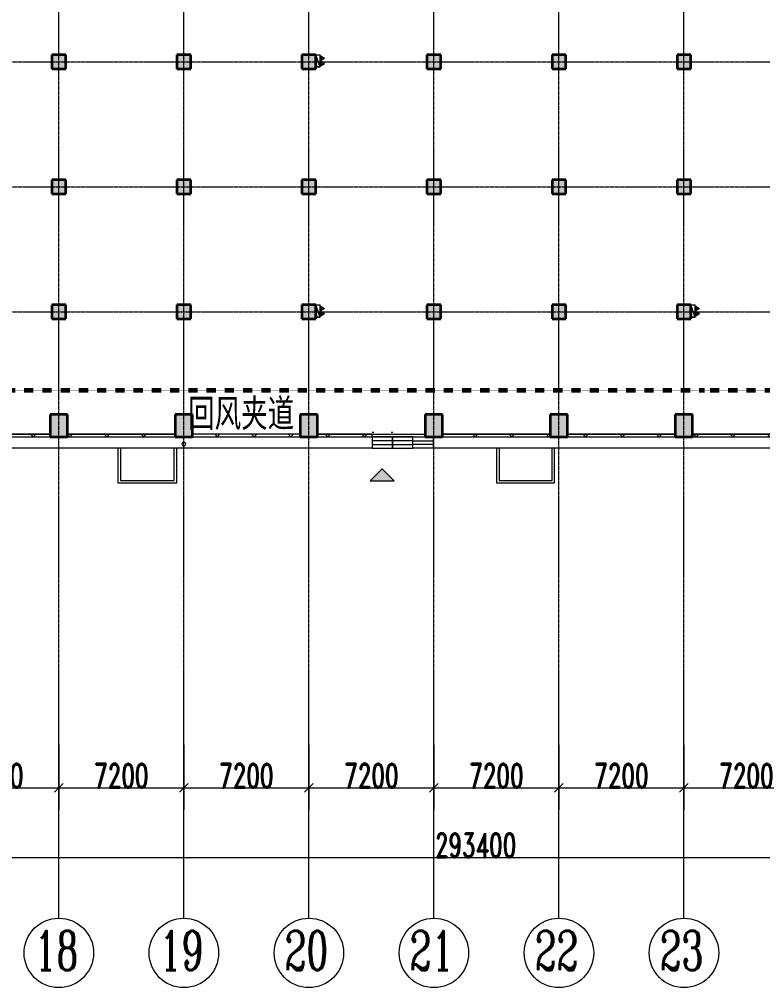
# Model space of a CAD drawing. Header units: millimetres. Extents: x -172041 to 399210, y -31706 to 192400.
# Drawn here: x 120125 to 162930, y -31706 to 24039 of the extents above; entities that cross this region are included whole.
import ezdxf

# ---------------------------------------------------------------- set-up
doc = ezdxf.new("R2010")
doc.units = ezdxf.units.MM
for name, pattern in [('1_1', [2, 1, -1]), ('划线', [6.36, 3.18, -3.18]), ('轴网线', [22.04, 18.38, -1.83, 0, -1.83])]:
    doc.linetypes.add(name, pattern=pattern)
doc.layers.get('0').update_dxf_attribs({"color": 8})
doc.layers.get('Defpoints').update_dxf_attribs({"color": 8})
for name, color, linetype, lineweight in [('A-ANNO-DIMS', 8, 'Continuous', 9), ('A-ANNO-NOTE', 8, 'Continuous', 5), ('A-AREA', 8, 'Continuous', 5), ('A-AREA-IDEN', 8, 'Continuous', 9), ('A-DETL-GENF', 8, 'Continuous', 18), ('A-GENM', 8, 'Continuous', 5), ('A-GLAZ', 8, 'Continuous', 5), ('A-WALL', 8, 'Continuous', 5), ('A-WALL-FNSH', 8, 'Continuous', 9), ('A-WALL-PATT', 8, 'Continuous', 9), ('M-EQPM', 8, 'Continuous', 5), ('P-PIPE', 8, 'Continuous', 5), ('Q-CASE', 8, '1_1', 5), ('S-COLS', 8, 'Continuous', 5), ('S-GRID', 8, 'Continuous', 9), ('S-GRID-IDEN', 8, 'Continuous', 9)]:
    doc.layers.add(name, color=color, linetype=linetype, lineweight=lineweight)
doc.styles.add('RomanC_1', font='romanc__.ttf', dxfattribs={"width": 0.65, "height": 2250})
doc.styles.add('RomanD_3', font='romand__.ttf', dxfattribs={"width": 0.65, "height": 1400})
doc.styles.add('仿宋_4', font='', dxfattribs={"width": 0.7, "height": 1600})
doc.styles.get('仿宋_4').set_extended_font_data('FangSong')
doc.dimstyles.new('第一_二道尺寸线', dxfattribs={"dimscale": 304.8, "dimtxt": 1405.004626, "dimasz": 1.64042, "dimexe": 4.10105, "dimexo": 0.0625, "dimgap": 0, "dimtad": 1, "dimdec": 0, "dimzin": 0, "dimdsep": 46, "dimtxsty": 'RomanD_3', "dimblk1": 'OBLIQUE', "dimblk2": 'OBLIQUE', "dimsah": 1, "dimcen": 0.09, "dimazin": 0, "dimtfac": 1, "dimtdec": 4, "dimtix": 1, "dimtmove": 0, "dimatfit": 3, "dimfxl": 8.2021, "dimfxlon": 1, "dimtvp": 1, "dimtolj": 1, "dimtzin": 0, "dimlwd": 18, "dimlwe": 18, "dimarcsym": 2})

# ---------------------------------------------------------------- blocks, each defined once
blk = doc.blocks.new('X-AR-F3-00-W-002_HLP2_rvt-1-LAY-2F-1_500-A')
at = {"layer": 'P-PIPE', "color": 96, "true_color": 0x007f00}
for start, end in [(0, 180), (180, 360)]:
    blk.add_arc((129600, -411), 110, start, end, dxfattribs=at)
blk = doc.blocks.new('X-ST-F3-02-C-001_HLP2_rvt-1-LAY-2F-1_500-A')
at = {"layer": 'S-COLS', "true_color": 0xc0c0c0}
for points in [[(122800, 21200), (122800, 22000), (122000, 22000), (122000, 21200)], [(130000, 21200), (130000, 22000), (129200, 22000), (129200, 21200)], [(137200, 21200), (137200, 22000), (136400, 22000), (136400, 21200)], [(144400, 21200), (144400, 22000), (143600, 22000), (143600, 21200)], [(151600, 21200), (151600, 22000), (150800, 22000), (150800, 21200)], [(158800, 21200), (158800, 22000), (158000, 22000), (158000, 21200)], [(122800, 14000), (122800, 14800), (122000, 14800), (122000, 14000)], [(130000, 14000), (130000, 14800), (129200, 14800), (129200, 14000)], [(137200, 14000), (137200, 14800), (136400, 14800), (136400, 14000)], [(144400, 14000), (144400, 14800), (143600, 14800), (143600, 14000)], [(151600, 14000), (151600, 14800), (150800, 14800), (150800, 14000)], [(158800, 14000), (158800, 14800), (158000, 14800), (158000, 14000)], [(122800, 6800), (122800, 7600), (122000, 7600), (122000, 6800)], [(130000, 6800), (130000, 7600), (129200, 7600), (129200, 6800)], [(137200, 6800), (137200, 7600), (136400, 7600), (136400, 6800)], [(144400, 6800), (144400, 7600), (143600, 7600), (143600, 6800)], [(151600, 6800), (151600, 7600), (150800, 7600), (150800, 6800)], [(158800, 6800), (158800, 7600), (158000, 7600), (158000, 6800)], [(121900, 0), (122900, 0), (122900, 1300), (121900, 1300), (121900, 40)], [(129100, 0), (130100, 0), (130100, 1300), (129100, 1300), (129100, 83)], [(136300, 0), (137300, 0), (137300, 1300), (136300, 1300), (136300, 125)], [(143500, 0), (144500, 3), (144500, 1300), (143500, 1300), (143500, 123)], [(150700, 0), (151700, 0), (151700, 1300), (150700, 1300), (150700, 40)], [(158900, 0), (158900, 1300), (157900, 1300), (157900, 0)]]:
    blk.add_hatch(color=9, dxfattribs=at).paths.add_polyline_path(points, flags=0)
at = {"layer": 'S-COLS', "color": 7, "lineweight": 35}
for p, q in [((122800, 22000), (122000, 22000)), ((122000, 22000), (122000, 21200)), ((122800, 21200), (122800, 22000)), ((130000, 22000), (129200, 22000)), ((129200, 22000), (129200, 21200)), ((130000, 21200), (130000, 22000)), ((137200, 22000), (136400, 22000)), ((136400, 22000), (136400, 21200)), ((137200, 21200), (137200, 22000)), ((144400, 22000), (143600, 22000)), ((143600, 22000), (143600, 21200)), ((144400, 21200), (144400, 22000)), ((151600, 22000), (150800, 22000)), ((150800, 22000), (150800, 21200)), ((151600, 21200), (151600, 22000)), ((158800, 22000), (158000, 22000)), ((158000, 22000), (158000, 21200)), ((158800, 21200), (158800, 22000)), ((122000, 21200), (122800, 21200)), ((129200, 21200), (130000, 21200)), ((136400, 21200), (137200, 21200)), ((143600, 21200), (144400, 21200)), ((150800, 21200), (151600, 21200)), ((158000, 21200), (158800, 21200)), ((122800, 14800), (122000, 14800)), ((122000, 14800), (122000, 14000)), ((122800, 14000), (122800, 14800)), ((130000, 14800), (129200, 14800)), ((129200, 14800), (129200, 14000)), ((130000, 14000), (130000, 14800)), ((137200, 14800), (136400, 14800)), ((136400, 14800), (136400, 14000)), ((137200, 14000), (137200, 14800)), ((144400, 14800), (143600, 14800)), ((143600, 14800), (143600, 14000)), ((144400, 14000), (144400, 14800)), ((151600, 14800), (150800, 14800)), ((150800, 14800), (150800, 14000)), ((151600, 14000), (151600, 14800)), ((158800, 14800), (158000, 14800)), ((158000, 14800), (158000, 14000)), ((158800, 14000), (158800, 14800)), ((122000, 14000), (122800, 14000)), ((129200, 14000), (130000, 14000)), ((136400, 14000), (137200, 14000)), ((143600, 14000), (144400, 14000)), ((150800, 14000), (151600, 14000)), ((158000, 14000), (158800, 14000)), ((122800, 7600), (122000, 7600)), ((122000, 7600), (122000, 6800)), ((122800, 6800), (122800, 7600)), ((130000, 7600), (129200, 7600)), ((129200, 7600), (129200, 6800)), ((130000, 6800), (130000, 7600)), ((137200, 7600), (136400, 7600)), ((136400, 7600), (136400, 6800)), ((137200, 6800), (137200, 7600)), ((144400, 7600), (143600, 7600)), ((143600, 7600), (143600, 6800)), ((144400, 6800), (144400, 7600)), ((151600, 7600), (150800, 7600)), ((150800, 7600), (150800, 6800)), ((151600, 6800), (151600, 7600)), ((158800, 7600), (158000, 7600)), ((158000, 7600), (158000, 6800)), ((158800, 6800), (158800, 7600)), ((122000, 6800), (122800, 6800)), ((129200, 6800), (130000, 6800)), ((136400, 6800), (137200, 6800)), ((143600, 6800), (144400, 6800)), ((150800, 6800), (151600, 6800)), ((158000, 6800), (158800, 6800)), ((122900, 1300), (121900, 1300)), ((121900, 1300), (121900, 0)), ((122900, 0), (122900, 1300)), ((130100, 1300), (129100, 1300)), ((129100, 1300), (129100, 0)), ((130100, 0), (130100, 1300)), ((137300, 1300), (136300, 1300)), ((136300, 1300), (136300, 0)), ((137300, 0), (137300, 1300)), ((144500, 1300), (143500, 1300)), ((143500, 1300), (143500, 0)), ((144500, 0), (144500, 1300)), ((151700, 1300), (150700, 1300)), ((150700, 1300), (150700, 0)), ((151700, 0), (151700, 1300)), ((158900, 1300), (157900, 1300)), ((157900, 1300), (157900, 0)), ((158900, 0), (158900, 1300)), ((121900, 0), (122900, 0)), ((129100, 0), (130100, 0)), ((136300, 0), (137300, 0)), ((143500, 0), (144500, 0)), ((150700, 0), (151700, 0)), ((157900, 0), (158900, 0))]:
    blk.add_line(p, q, dxfattribs=at)
blk = doc.blocks.new('三列窗 - XC3612-V39-LAY-2F-1_500-A')
at = {"layer": 'A-GLAZ'}
for p, q in [((-1760, -325), (-1760, 325)), ((-1760, 325), (-587, 325)), ((-1760, 108), (-587, 108)), ((-587, 325), (-587, -325)), ((587, 325), (-587, 325)), ((-587, 325), (-587, -325)), ((587, 108), (-587, 108)), ((587, 325), (587, -325)), ((1760, 325), (587, 325)), ((587, -325), (587, 325)), ((1760, 108), (587, 108)), ((1760, -325), (1760, 325)), ((-587, -108), (-1760, -108)), ((-587, -325), (-1300, -325)), ((-587, -108), (587, -108)), ((-587, -325), (587, -325)), ((587, -108), (1760, -108)), ((587, -325), (1760, -325))]:
    blk.add_line(p, q, dxfattribs=at)
blk = doc.blocks.new('混凝土雨棚1 - 混凝土雨棚-300mm-2000 2-4360904-LAY-2F-1_500-A')
at = {"layer": 'Q-CASE'}
for p, q in [((1675, 2000), (-1675, 2000)), ((-1675, 2000), (-1675, 0)), ((1675, 0), (1675, 2000))]:
    blk.add_line(p, q, dxfattribs=at)
at = {"layer": 'Q-CASE', "linetype": 'Continuous'}
for p, q in [((1675, 2000), (-1675, 2000)), ((-1675, 2000), (-1675, 0)), ((1525, 1850), (-1525, 1850)), ((-1525, 1850), (-1525, 0)), ((1525, 0), (1525, 1850)), ((1675, 0), (1675, 2000)), ((-1675, 0), (1675, 0))]:
    blk.add_line(p, q, dxfattribs=at)
blk = doc.blocks.new('混凝土雨棚1 - 混凝土雨棚-300mm-2000 2-4311655-LAY-2F-1_500-A')
at = {"layer": 'Q-CASE'}
for p, q in [((1700, 2000), (-1700, 2000)), ((-1700, 2000), (-1700, 0)), ((1700, 0), (1700, 2000))]:
    blk.add_line(p, q, dxfattribs=at)
at = {"layer": 'Q-CASE', "linetype": 'Continuous'}
for p, q in [((1700, 2000), (-1700, 2000)), ((-1700, 2000), (-1700, 0)), ((1550, 1850), (-1550, 1850)), ((-1550, 1850), (-1550, 0)), ((1550, 0), (1550, 1850)), ((1700, 0), (1700, 2000)), ((-1700, 0), (1700, 0))]:
    blk.add_line(p, q, dxfattribs=at)
blk = doc.blocks.new('单扇固定窗 - C1212-4882769-LAY-2F-1_500-A')
at = {"layer": 'A-GLAZ'}
for p, q in [((-600, -55), (-500, -55)), ((500, -55), (600, -55))]:
    blk.add_line(p, q, dxfattribs=at)
blk = doc.blocks.new('室内消火栓箱_带灭火器__左右式_ - SG24D65-P-V55-LAY-2F-1_500-A')
at = {"layer": 'A-DETL-GENF', "lineweight": 5}
blk.add_hatch(color=256, dxfattribs=at).paths.add_polyline_path([(-350, -240), (350, 0), (-350, 0)], flags=0)
h = blk.add_hatch(color=256, dxfattribs=at)
h.paths.add_polyline_path([(-195, -370), (-105, -370), (-105, -280), (-195, -280)], flags=0)
h.paths.add_polyline_path([(105, -280), (105, -370), (195, -370), (195, -280)], flags=0)
for p, q in [((-350, -240), (350, 0)), ((-350, -240), (-350, 0)), ((-350, 0), (-350, -240)), ((-350, -240), (350, 0)), ((-350, -240), (350, -240)), ((-300, -240), (-150, -500)), ((-105, -280), (-195, -280)), ((-195, -280), (-195, -370)), ((-195, -370), (-105, -370)), ((0, -240), (-150, -500)), ((-105, -370), (-105, -280)), ((0, -240), (150, -500)), ((195, -280), (105, -280)), ((105, -280), (105, -370)), ((105, -370), (195, -370)), ((300, -240), (150, -500)), ((195, -370), (195, -280))]:
    blk.add_line(p, q, dxfattribs=at)
at = {"layer": 'M-EQPM'}
blk.add_line((350, 0), (350, -240), dxfattribs=at)
blk = doc.blocks.new('轴网 - 宽度系数 0_65-670068-LAY-2F-1_500-A')
at = {"layer": 'S-GRID-IDEN'}
blk.add_circle((0, 0), 4, dxfattribs=at)
blk = doc.blocks.new('_Oblique')
at = {"color": 0, "linetype": 'ByBlock', "lineweight": -2}
blk.add_line((-0.5, -0.5), (0.5, 0.5), dxfattribs=at)
blk = doc.blocks.new('DIMBLOCK146-LAY-2F-1_500-A')
at = {"layer": 'A-ANNO-DIMS', "color": 0, "lineweight": 18, "transparency": 16777216}
for p, q in [((115200, -17725.274274), (115200, -21456.224274)), ((122400, -17725.274274), (122400, -21456.224274)), ((115200, -20206.224274), (122400, -20206.224274))]:
    blk.add_line(p, q, dxfattribs=at)
at = {"layer": 'Defpoints', "color": 0, "transparency": 16777216}
for p in [(115200, -17706.224274), (122400, -17706.224274), (122400, -20206.224274)]:
    blk.add_point(p, dxfattribs=at)
at = {"layer": 'A-ANNO-DIMS', "color": 0, "lineweight": 18, "transparency": 16777216, "xscale": 500.0000000000001, "yscale": 500.0000000000001, "zscale": 500.0000000000001, "rotation": 180}
blk.add_blockref('_Oblique', (115200, -20206.224274), dxfattribs=at)
at = {"layer": 'A-ANNO-DIMS', "color": 0, "lineweight": 18, "transparency": 16777216, "xscale": 500.0000000000001, "yscale": 500.0000000000001, "zscale": 500.0000000000001}
blk.add_blockref('_Oblique', (122400, -20206.224274), dxfattribs=at)
at = {"layer": 'A-ANNO-DIMS', "color": 0, "lineweight": 18, "transparency": 16777216, "insert": (118800, -19506.224274), "char_height": 1400, "width": 3890.7820424, "attachment_point": 5, "style": 'RomanD_3'}
blk.add_mtext('\\A1;7200', dxfattribs=at)
blk = doc.blocks.new('DIMBLOCK147-LAY-2F-1_500-A')
at = {"layer": 'A-ANNO-DIMS', "color": 0, "lineweight": 18, "transparency": 16777216}
for p, q in [((122400, -17725.274274), (122400, -21456.224274)), ((129600, -17725.274274), (129600, -21456.224274)), ((122400, -20206.224274), (129600, -20206.224274))]:
    blk.add_line(p, q, dxfattribs=at)
at = {"layer": 'Defpoints', "color": 0, "transparency": 16777216}
for p in [(122400, -17706.224274), (129600, -17706.224274), (129600, -20206.224274)]:
    blk.add_point(p, dxfattribs=at)
at = {"layer": 'A-ANNO-DIMS', "color": 0, "lineweight": 18, "transparency": 16777216, "xscale": 500.0000000000001, "yscale": 500.0000000000001, "zscale": 500.0000000000001, "rotation": 180}
blk.add_blockref('_Oblique', (122400, -20206.224274), dxfattribs=at)
at = {"layer": 'A-ANNO-DIMS', "color": 0, "lineweight": 18, "transparency": 16777216, "xscale": 500.0000000000001, "yscale": 500.0000000000001, "zscale": 500.0000000000001}
blk.add_blockref('_Oblique', (129600, -20206.224274), dxfattribs=at)
at = {"layer": 'A-ANNO-DIMS', "color": 0, "lineweight": 18, "transparency": 16777216, "insert": (126000, -19506.224274), "char_height": 1400, "width": 3890.7820424, "attachment_point": 5, "style": 'RomanD_3'}
blk.add_mtext('\\A1;7200', dxfattribs=at)
blk = doc.blocks.new('DIMBLOCK148-LAY-2F-1_500-A')
at = {"layer": 'A-ANNO-DIMS', "color": 0, "lineweight": 18, "transparency": 16777216}
for p, q in [((129600, -17725.274274), (129600, -21456.224274)), ((136800, -17725.274274), (136800, -21456.224274)), ((129600, -20206.224274), (136800, -20206.224274))]:
    blk.add_line(p, q, dxfattribs=at)
at = {"layer": 'Defpoints', "color": 0, "transparency": 16777216}
for p in [(129600, -17706.224274), (136800, -17706.224274), (136800, -20206.224274)]:
    blk.add_point(p, dxfattribs=at)
at = {"layer": 'A-ANNO-DIMS', "color": 0, "lineweight": 18, "transparency": 16777216, "xscale": 500.0000000000001, "yscale": 500.0000000000001, "zscale": 500.0000000000001, "rotation": 180}
blk.add_blockref('_Oblique', (129600, -20206.224274), dxfattribs=at)
at = {"layer": 'A-ANNO-DIMS', "color": 0, "lineweight": 18, "transparency": 16777216, "xscale": 500.0000000000001, "yscale": 500.0000000000001, "zscale": 500.0000000000001}
blk.add_blockref('_Oblique', (136800, -20206.224274), dxfattribs=at)
at = {"layer": 'A-ANNO-DIMS', "color": 0, "lineweight": 18, "transparency": 16777216, "insert": (133200, -19506.224274), "char_height": 1400, "width": 3890.7820424, "attachment_point": 5, "style": 'RomanD_3'}
blk.add_mtext('\\A1;7200', dxfattribs=at)
blk = doc.blocks.new('DIMBLOCK149-LAY-2F-1_500-A')
at = {"layer": 'A-ANNO-DIMS', "color": 0, "lineweight": 18, "transparency": 16777216}
for p, q in [((136800, -17725.274274), (136800, -21456.224274)), ((144000, -17725.274274), (144000, -21456.224274)), ((136800, -20206.224274), (144000, -20206.224274))]:
    blk.add_line(p, q, dxfattribs=at)
at = {"layer": 'Defpoints', "color": 0, "transparency": 16777216}
for p in [(136800, -17706.224274), (144000, -17706.224274), (144000, -20206.224274)]:
    blk.add_point(p, dxfattribs=at)
at = {"layer": 'A-ANNO-DIMS', "color": 0, "lineweight": 18, "transparency": 16777216, "xscale": 500.0000000000001, "yscale": 500.0000000000001, "zscale": 500.0000000000001, "rotation": 180}
blk.add_blockref('_Oblique', (136800, -20206.224274), dxfattribs=at)
at = {"layer": 'A-ANNO-DIMS', "color": 0, "lineweight": 18, "transparency": 16777216, "xscale": 500.0000000000001, "yscale": 500.0000000000001, "zscale": 500.0000000000001}
blk.add_blockref('_Oblique', (144000, -20206.224274), dxfattribs=at)
at = {"layer": 'A-ANNO-DIMS', "color": 0, "lineweight": 18, "transparency": 16777216, "insert": (140400, -19506.224274), "char_height": 1400, "width": 3890.7820424, "attachment_point": 5, "style": 'RomanD_3'}
blk.add_mtext('\\A1;7200', dxfattribs=at)
blk = doc.blocks.new('DIMBLOCK150-LAY-2F-1_500-A')
at = {"layer": 'A-ANNO-DIMS', "color": 0, "lineweight": 18, "transparency": 16777216}
for p, q in [((144000, -17725.274274), (144000, -21456.224274)), ((151200, -17725.274274), (151200, -21456.224274)), ((144000, -20206.224274), (151200, -20206.224274))]:
    blk.add_line(p, q, dxfattribs=at)
at = {"layer": 'Defpoints', "color": 0, "transparency": 16777216}
for p in [(144000, -17706.224274), (151200, -17706.224274), (151200, -20206.224274)]:
    blk.add_point(p, dxfattribs=at)
at = {"layer": 'A-ANNO-DIMS', "color": 0, "lineweight": 18, "transparency": 16777216, "xscale": 500.0000000000001, "yscale": 500.0000000000001, "zscale": 500.0000000000001, "rotation": 180}
blk.add_blockref('_Oblique', (144000, -20206.224274), dxfattribs=at)
at = {"layer": 'A-ANNO-DIMS', "color": 0, "lineweight": 18, "transparency": 16777216, "xscale": 500.0000000000001, "yscale": 500.0000000000001, "zscale": 500.0000000000001}
blk.add_blockref('_Oblique', (151200, -20206.224274), dxfattribs=at)
at = {"layer": 'A-ANNO-DIMS', "color": 0, "lineweight": 18, "transparency": 16777216, "insert": (147600, -19506.224274), "char_height": 1400, "width": 3890.7820424, "attachment_point": 5, "style": 'RomanD_3'}
blk.add_mtext('\\A1;7200', dxfattribs=at)
blk = doc.blocks.new('DIMBLOCK151-LAY-2F-1_500-A')
at = {"layer": 'A-ANNO-DIMS', "color": 0, "lineweight": 18, "transparency": 16777216}
for p, q in [((151200, -17725.274274), (151200, -21456.224274)), ((158400, -17725.274274), (158400, -21456.224274)), ((151200, -20206.224274), (158400, -20206.224274))]:
    blk.add_line(p, q, dxfattribs=at)
at = {"layer": 'Defpoints', "color": 0, "transparency": 16777216}
for p in [(151200, -17706.224274), (158400, -17706.224274), (158400, -20206.224274)]:
    blk.add_point(p, dxfattribs=at)
at = {"layer": 'A-ANNO-DIMS', "color": 0, "lineweight": 18, "transparency": 16777216, "xscale": 500.0000000000001, "yscale": 500.0000000000001, "zscale": 500.0000000000001, "rotation": 180}
blk.add_blockref('_Oblique', (151200, -20206.224274), dxfattribs=at)
at = {"layer": 'A-ANNO-DIMS', "color": 0, "lineweight": 18, "transparency": 16777216, "xscale": 500.0000000000001, "yscale": 500.0000000000001, "zscale": 500.0000000000001}
blk.add_blockref('_Oblique', (158400, -20206.224274), dxfattribs=at)
at = {"layer": 'A-ANNO-DIMS', "color": 0, "lineweight": 18, "transparency": 16777216, "insert": (154800, -19506.224274), "char_height": 1400, "width": 3890.7820424, "attachment_point": 5, "style": 'RomanD_3'}
blk.add_mtext('\\A1;7200', dxfattribs=at)
blk = doc.blocks.new('DIMBLOCK152-LAY-2F-1_500-A')
at = {"layer": 'A-ANNO-DIMS', "color": 0, "lineweight": 18, "transparency": 16777216}
for p, q in [((158400, -17725.274274), (158400, -21456.224274)), ((165600, -17725.274274), (165600, -21456.224274)), ((158400, -20206.224274), (165600, -20206.224274))]:
    blk.add_line(p, q, dxfattribs=at)
at = {"layer": 'Defpoints', "color": 0, "transparency": 16777216}
for p in [(158400, -17706.224274), (165600, -17706.224274), (165600, -20206.224274)]:
    blk.add_point(p, dxfattribs=at)
at = {"layer": 'A-ANNO-DIMS', "color": 0, "lineweight": 18, "transparency": 16777216, "xscale": 500.0000000000001, "yscale": 500.0000000000001, "zscale": 500.0000000000001, "rotation": 180}
blk.add_blockref('_Oblique', (158400, -20206.224274), dxfattribs=at)
at = {"layer": 'A-ANNO-DIMS', "color": 0, "lineweight": 18, "transparency": 16777216, "xscale": 500.0000000000001, "yscale": 500.0000000000001, "zscale": 500.0000000000001}
blk.add_blockref('_Oblique', (165600, -20206.224274), dxfattribs=at)
at = {"layer": 'A-ANNO-DIMS', "color": 0, "lineweight": 18, "transparency": 16777216, "insert": (162000, -19506.224274), "char_height": 1400, "width": 3890.7820424, "attachment_point": 5, "style": 'RomanD_3'}
blk.add_mtext('\\A1;7200', dxfattribs=at)
blk = doc.blocks.new('DIMBLOCK170-LAY-2F-1_500-A')
at = {"layer": 'A-ANNO-DIMS', "color": 0, "lineweight": 18, "transparency": 16777216}
for p, q in [((-300, -21725.274274), (-300, -25456.224274)), ((293100, -21725.274274), (293100, -25456.224274)), ((-300, -24206.224274), (293100, -24206.224274))]:
    blk.add_line(p, q, dxfattribs=at)
at = {"layer": 'Defpoints', "color": 0, "transparency": 16777216}
for p in [(-300, -21706.224274), (293100, -21706.224274), (293100, -24206.224274)]:
    blk.add_point(p, dxfattribs=at)
at = {"layer": 'A-ANNO-DIMS', "color": 0, "lineweight": 18, "transparency": 16777216, "xscale": 500.0000000000001, "yscale": 500.0000000000001, "zscale": 500.0000000000001, "rotation": 180}
blk.add_blockref('_Oblique', (-300, -24206.224274), dxfattribs=at)
at = {"layer": 'A-ANNO-DIMS', "color": 0, "lineweight": 18, "transparency": 16777216, "xscale": 500.0000000000001, "yscale": 500.0000000000001, "zscale": 500.0000000000001}
blk.add_blockref('_Oblique', (293100, -24206.224274), dxfattribs=at)
at = {"layer": 'A-ANNO-DIMS', "color": 0, "lineweight": 18, "transparency": 16777216, "insert": (146400, -23506.224274), "char_height": 1400, "width": 5836.1730636, "attachment_point": 5, "style": 'RomanD_3'}
blk.add_mtext('\\A1;293400', dxfattribs=at)

msp = doc.modelspace()

# ---------------------------------------------------------------- hatches: boundary and pattern name
at = {"layer": 'A-ANNO-NOTE'}
msp.add_hatch(color=256, dxfattribs=at).paths.add_polyline_path([(140440, -2520), (141716, -2520), (141026.7, -1830.7), (140337.3, -2520)], flags=0)
at = {"layer": 'A-WALL-PATT', "lineweight": 5}
h = msp.add_hatch(dxfattribs=at)
h.set_pattern_fill('FP_12', color=256, style=0, pattern_type=2)
h.set_pattern_definition([(45, (-5e-09, 2e-10), (-1060.66, 1060.66), []), (135, (-5e-09, 2e-10), (-1060.66, -1060.66), [])])
h.paths.add_polyline_path([(130100, 0), (136300, 0), (136300, 150), (130100, 150), (130100, 88.6)], flags=0)
h.paths.add_polyline_path([(3121.1, 0), (6700, 0), (6700, 150), (1450, 150), (1450, 0)], flags=0)
h.paths.add_polyline_path([(7700, 0), (13900, 0), (13900, 150), (7700, 150), (7700, 104.9)], flags=0)
h.paths.add_polyline_path([(14900, 0), (21100, 0), (21100, 150), (14900, 150), (14900, 61.8)], flags=0)
h.paths.add_polyline_path([(22100, 0), (25240, 1), (25240, 150), (22100, 150), (22100, 18.8)], flags=0)
h.paths.add_polyline_path([(29300, 0), (35500, 0), (35500, 150), (29300, 150), (29300, 3.2)], flags=0)
h.paths.add_polyline_path([(241056.2, 0), (244175, 0), (244175, 150), (238100, 150), (238100, 0)], flags=0)
h.paths.add_polyline_path([(36500, 0), (42700, 0), (42700, 150), (36500, 150), (36500, 45.9)], flags=0)
h.paths.add_polyline_path([(43700, 0), (49900, 0), (49900, 150), (43700, 150), (43700, 88.6)], flags=0)
h.paths.add_polyline_path([(233846.1, 0), (237100, 0), (237100, 150), (230900, 150), (230900, 0)], flags=0)
h.paths.add_polyline_path([(50900, 0), (54040, 1), (54040, 150), (50900, 150), (50900, 131.4)], flags=0)
h.paths.add_polyline_path([(58100, 0), (64300, 0), (64300, 150), (58100, 150), (58100, 3.2)], flags=0)
h.paths.add_polyline_path([(226840, 0), (226840, 150), (223700, 150), (223700, 0), (226635.9, 0)], flags=0)
h.paths.add_polyline_path([(65300, 0), (71500, 0), (71500, 150), (65300, 150), (65300, 45.9)], flags=0)
h.paths.add_polyline_path([(72500, 0), (78700, 0), (78700, 150), (72500, 150), (72500, 88.6)], flags=0)
h.paths.add_polyline_path([(222700, 0), (222700, 150), (216500, 150), (216500, 0), (219425.8, 0)], flags=0)
h.paths.add_polyline_path([(79700, 0), (82840, 1), (82840, 150), (79700, 150), (79700, 131.4)], flags=0)
h.paths.add_polyline_path([(86900, 0), (93100, 0), (93100, 150), (86900, 150), (86900, 3.2)], flags=0)
h.paths.add_polyline_path([(215500, 0), (215500, 150), (209300, 150), (209300, 0), (212215.6, 0)], flags=0)
h.paths.add_polyline_path([(94100, 0), (100300, 0), (100300, 150), (94100, 150), (94100, 45.9)], flags=0)
h.paths.add_polyline_path([(101300, 0), (107500, 0), (107500, 150), (101300, 150), (101300, 88.6)], flags=0)
h.paths.add_polyline_path([(208300, 0), (208300, 150), (202100, 150), (202100, 0), (205005.5, 0)], flags=0)
h.paths.add_polyline_path([(108500, 0), (111640, 1), (111640, 150), (108500, 150), (108500, 131.4)], flags=0)
h.paths.add_polyline_path([(115700, 0), (121900, 0), (121900, 150), (115700, 150), (115700, 3.2)], flags=0)
h.paths.add_polyline_path([(197795.3, 0), (198040, 1), (198040, 150), (194900, 150), (194900, 0)], flags=0)
h.paths.add_polyline_path([(122900, 0), (129100, 0), (129100, 150), (122900, 150), (122900, 45.9)], flags=0)
h.paths.add_polyline_path([(193900, 0), (193900, 150), (187700, 150), (187700, 0), (190585.2, 0)], flags=0)
h.paths.add_polyline_path([(186700, 0), (186700, 150), (180500, 150), (180500, 0), (183375, 0)], flags=0)
h.paths.add_polyline_path([(137300, 0), (140440, 1), (140440, 150), (137300, 150), (137300, 131.4)], flags=0)
h.paths.add_polyline_path([(144500, 0), (150700, 0), (150700, 150), (144500, 150), (144500, 3.2)], flags=0)
h.paths.add_polyline_path([(179500, 0), (179500, 150), (173300, 150), (173300, 0), (176164.8, 0)], flags=0)
h.paths.add_polyline_path([(151700, 0), (157900, 0), (157900, 150), (151700, 150), (151700, 45.9)], flags=0)
h.paths.add_polyline_path([(158900, 0), (165100, 0), (165100, 150), (158900, 150), (158900, 88.6)], flags=0)
h.paths.add_polyline_path([(166100, 0), (169240, 1), (169240, 150), (166100, 150), (166100, 131.4)], flags=0)

# ---------------------------------------------------------------- linework, layer by layer
at = {"layer": 'A-ANNO-NOTE', "lineweight": 18}
for p, q in [((141026.7, -1830.7), (140337.3, -2520)), ((141716, -2520), (141026.7, -1830.7)), ((140337.3, -2520), (141716, -2520))]:
    msp.add_line(p, q, dxfattribs=at)
at = {"layer": 'A-AREA', "linetype": '划线', "lineweight": 60}
for p, q in [((64800, 2700), (159575, 2700)), ((159625, 2700), (202775, 2700))]:
    msp.add_line(p, q, dxfattribs=at)
at = {"layer": 'A-WALL', "lineweight": 9}
for p, q in [((121900, 150), (115700, 150)), ((129100, 150), (122900, 150)), ((136300, 150), (130100, 150)), ((140440, 150), (137300, 150)), ((140440, 1), (140440, 150)), ((150700, 150), (144500, 150)), ((157900, 150), (151700, 150)), ((165100, 150), (158900, 150)), ((115700, 0), (121900, 0)), ((122900, 0), (129100, 0)), ((130100, 0), (136300, 0)), ((137300, 0), (140440, 0)), ((144500, 0), (150700, 0)), ((151700, 0), (157900, 0)), ((158900, 0), (165100, 0))]:
    msp.add_line(p, q, dxfattribs=at)
at = {"layer": 'A-WALL'}
for p, q in [((115700, 150), (121900, 150)), ((122900, 150), (129100, 150)), ((137300, 150), (143500, 150)), ((140440, 150), (141640, 150)), ((144500, 150), (150700, 150)), ((151700, 150), (157900, 150)), ((158900, 150), (165100, 150))]:
    msp.add_line(p, q, dxfattribs=at)
at = {"layer": 'A-WALL-FNSH', "lineweight": 5}
for p, q in [((140440, -650), (115160, -650)), ((169240, -650), (143960, -650))]:
    msp.add_line(p, q, dxfattribs=at)
at = {"layer": 'S-GRID', "linetype": '轴网线'}
for p, q in [((122400, -17706.2), (122400, 174400)), ((129600, -17706.2), (129600, 174400)), ((136800, -17706.2), (136800, 174400)), ((144000, -17706.2), (144000, 174400)), ((151200, -17706.2), (151200, 174400)), ((158400, -17706.2), (158400, 174400)), ((-16000, 21600), (308800, 21600)), ((-16000, 14400), (308800, 14400)), ((-16000, 7200), (308800, 7200)), ((-16000, 0), (308800, 0))]:
    msp.add_line(p, q, dxfattribs=at)
at = {"layer": 'S-GRID'}
for p, q in [((122400, -27706.2), (122400, -17706.2)), ((129600, -27706.2), (129600, -17706.2)), ((136800, -27706.2), (136800, -17706.2)), ((144000, -27706.2), (144000, -17706.2)), ((151200, -27706.2), (151200, -17706.2)), ((158400, -27706.2), (158400, -17706.2))]:
    msp.add_line(p, q, dxfattribs=at)

# ---------------------------------------------------------------- block references
at = {"lineweight": 5}
for name in ['X-AR-F3-00-W-002_HLP2_rvt-1-LAY-2F-1_500-A', 'X-ST-F3-02-C-001_HLP2_rvt-1-LAY-2F-1_500-A']:
    msp.add_blockref(name, (0, 0), dxfattribs=at)
at = {"layer": 'A-GENM', "rotation": 180}
for name, p in [('混凝土雨棚1 - 混凝土雨棚-300mm-2000 2-4311655-LAY-2F-1_500-A', (127500, -650)), ('混凝土雨棚1 - 混凝土雨棚-300mm-2000 2-4360904-LAY-2F-1_500-A', (149275, -650))]:
    msp.add_blockref(name, p, dxfattribs=at)
at = {"layer": 'A-GLAZ', "rotation": 180}
for name, p in [('单扇固定窗 - C1212-4882769-LAY-2F-1_500-A', (141040, 195)), ('三列窗 - XC3612-V39-LAY-2F-1_500-A', (142200, -325))]:
    msp.add_blockref(name, p, dxfattribs=at)
at = {"layer": 'M-EQPM', "rotation": 89.9999999999999}
for p in [(137200, 21650), (137200, 7250), (158800, 7250)]:
    msp.add_blockref('室内消火栓箱_带灭火器__左右式_ - SG24D65-P-V55-LAY-2F-1_500-A', p, dxfattribs=at)
at = {"layer": 'S-GRID-IDEN', "xscale": 499.9999999999995, "yscale": 499.9999999999995, "zscale": 499.9999999999995}
for p in [(122400, -29706.2), (129600, -29706.2), (136800, -29706.2), (144000, -29706.2), (151200, -29706.2), (158400, -29706.2)]:
    msp.add_blockref('轴网 - 宽度系数 0_65-670068-LAY-2F-1_500-A', p, dxfattribs=at)

# ---------------------------------------------------------------- texts
at = {"layer": 'A-AREA-IDEN', "insert": (129840.8, 2169.7), "char_height": 1600, "width": 8081.01, "attachment_point": 1, "style": '仿宋_4'}
msp.add_mtext('回风夹道', dxfattribs=at)
at = {"layer": 'S-GRID-IDEN', "char_height": 2250, "width": 3335.02, "attachment_point": 1, "style": 'RomanC_1'}
for s, insert in [('18', (121005.5, -28441.6)), ('19', (128205.5, -28441.6)), ('20', (135405.5, -28441.6)), ('21', (142605.5, -28441.6)), ('22', (149805.5, -28441.6)), ('23', (157005.5, -28441.6))]:
    msp.add_mtext(s, dxfattribs=dict(at, insert=insert))

# ---------------------------------------------------------------- dimensions: what is measured, and where the dimension line sits
at = {"layer": 'A-ANNO-DIMS', "lineweight": 18}
for base, p1, p2, override, picture, middle in [((122400, -20206.2), (115200, -17706.2), (122400, -17706.2), {"dimpost": '<>', "dimfxl": 7200}, 'DIMBLOCK146-LAY-2F-1_500-A', (118800, -19506.2)), ((129600, -20206.2), (122400, -17706.2), (129600, -17706.2), {"dimpost": '<>', "dimfxl": 7200}, 'DIMBLOCK147-LAY-2F-1_500-A', (126000, -19506.2)), ((136800, -20206.2), (129600, -17706.2), (136800, -17706.2), {"dimpost": '<>', "dimfxl": 7200}, 'DIMBLOCK148-LAY-2F-1_500-A', (133200, -19506.2)), ((144000, -20206.2), (136800, -17706.2), (144000, -17706.2), {"dimpost": '<>', "dimfxl": 7200}, 'DIMBLOCK149-LAY-2F-1_500-A', (140400, -19506.2)), ((151200, -20206.2), (144000, -17706.2), (151200, -17706.2), {"dimpost": '<>', "dimfxl": 7200}, 'DIMBLOCK150-LAY-2F-1_500-A', (147600, -19506.2)), ((158400, -20206.2), (151200, -17706.2), (158400, -17706.2), {"dimpost": '<>', "dimfxl": 7200}, 'DIMBLOCK151-LAY-2F-1_500-A', (154800, -19506.2)), ((165600, -20206.2), (158400, -17706.2), (165600, -17706.2), {"dimpost": '<>', "dimfxl": 7200}, 'DIMBLOCK152-LAY-2F-1_500-A', (162000, -19506.2)), ((293100, -24206.2), (-300, -21706.2), (293100, -21706.2), {"dimpost": '<>', "dimfxl": 293400}, 'DIMBLOCK170-LAY-2F-1_500-A', (146400, -23506.2))]:
    dim = msp.add_linear_dim(base=base, p1=p1, p2=p2, dimstyle='第一_二道尺寸线', override=override, dxfattribs=at)
    dim.commit()
    dim.dimension.update_dxf_attribs({"geometry": picture, "text_midpoint": middle})

doc.saveas('drawing.dxf')
